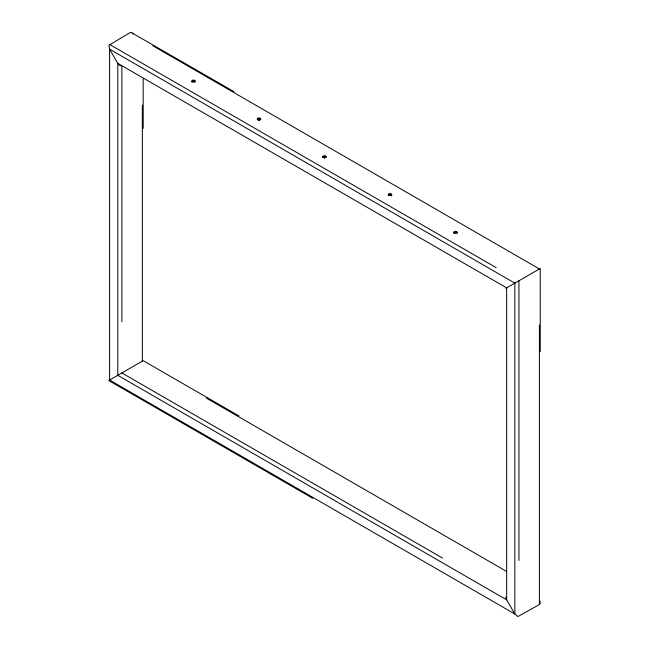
<?xml version="1.0" encoding="UTF-8"?>
<svg xmlns="http://www.w3.org/2000/svg" width="649" height="649" viewBox="0 0 649 649"><rect width="100%" height="100%" fill="white"/><g stroke="black" fill="none" stroke-linecap="round" stroke-linejoin="round"><path stroke-width="0.97" d="M505.806 596.983L506.658 599.83L514.844 614.011L517.934 616.55L539.408 604.56L540.114 603.635L539.96 601.063M233.843 91.566L131.22 32.482L130.06 32.628L108.943 45.227L109.592 49.17L117.785 63.351L119.83 65.517L121.395 65.89M505.806 288.359L540.236 268.483L540.252 351.677M152.807 45.763L539.408 268.962M257.45 119.408L259.495 120.592M322.658 157.058L324.427 158.08M109.592 44.448L496.193 267.648M238.962 415.936L143.178 360.657L108.748 380.533L312.818 498.351M206.471 398.162L506.325 571.282M121.874 372.956L442.529 558.083M132.388 33.01L133.37 33.894M539.408 324.898L539.408 604.56M518.94 280.782L518.94 560.444M143.178 78.927L143.194 128.348M142.342 105.106L142.342 361.136M121.874 66.717L121.874 321.75M453.756 233.275A1.736 1.006 0 0 1 455.493 232.277A1.736 1.006 0 0 1 457.229 233.275M388.402 195.065A1.736 1.006 0 0 1 390.682 194.546A1.736 1.006 0 0 1 391.59 195.86M322.91 157.253A1.736 1.006 0 0 1 324.5 156.644A1.736 1.006 0 0 1 326.09 157.253M257.272 119.838A1.736 1.006 0 0 1 259.008 118.832A1.736 1.006 0 0 1 260.744 119.838M191.771 82.025A1.736 1.006 0 0 1 193.507 81.02A1.736 1.006 0 0 1 195.244 82.025M514.844 283.142L109.592 49.17L109.592 380.046L514.844 614.011L514.844 283.142M506.658 287.872L117.785 63.351L117.785 375.317L506.658 599.83L506.658 287.872M454.625 233.202A1.736 1.006 0 0 0 457.229 232.334A1.736 1.006 0 0 0 454.625 231.466A1.736 1.006 0 0 0 454.625 233.202M389.124 195.39A1.736 1.006 0 0 0 391.728 194.513A1.736 1.006 0 0 0 389.124 193.645A1.736 1.006 0 0 0 389.124 195.39M323.105 157.301A1.736 1.006 0 0 0 326.09 157.099A1.736 1.006 0 0 0 324.297 155.711A1.736 1.006 0 0 0 323.105 157.301M257.612 119.489A1.736 1.006 0 0 0 260.598 119.286A1.736 1.006 0 0 0 258.805 117.899A1.736 1.006 0 0 0 257.612 119.489M192.639 81.944A1.736 1.006 0 0 0 195.244 81.076A1.736 1.006 0 0 0 192.639 80.208A1.736 1.006 0 0 0 192.639 81.944"/></g></svg>
